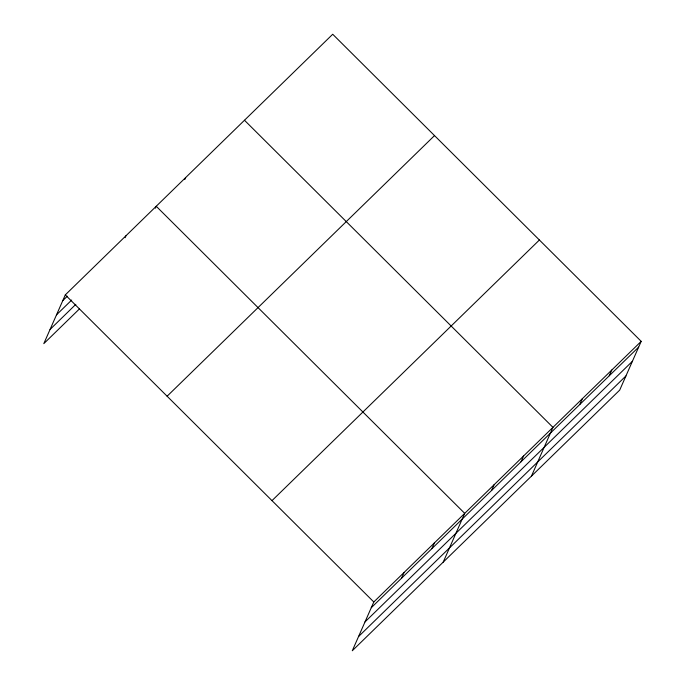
<?xml version="1.0" encoding="UTF-8"?>
<svg xmlns="http://www.w3.org/2000/svg" width="685" height="685" viewBox="0 0 685 685"><rect width="100%" height="100%" fill="white"/><g stroke="black" fill="none" stroke-linecap="round" stroke-linejoin="round"><path stroke-width="1.03" d="M641.194 341.353L373.796 601.978L352.287 650.75L619.685 390.125L641.194 341.353L332.713 34.25L65.315 294.875L43.806 343.647L79.409 308.944M125.081 237.721L125.929 235.803M155.384 208.18L156.231 206.262L464.713 513.365L443.204 562.137M184.796 179.513L185.644 177.595M401.564 578.2L404.099 572.437M431.867 548.668L434.41 542.905M491.582 490.46L494.125 484.697M521.002 461.793L523.537 456.03M531.44 476.135L552.958 427.363L244.476 120.252M579.827 404.45L582.37 398.687M609.239 375.782L611.782 370.02M62.772 300.638L67.318 296.203M56.512 314.826L71.668 300.056M50.065 329.451L75.821 304.345M167.114 396.221L434.513 135.596M271.996 500.632L539.395 240.007M371.253 607.741L638.651 347.115M364.994 621.929L632.392 361.312M358.546 636.553L625.944 375.937M65.315 294.875L373.796 601.978"/></g></svg>
